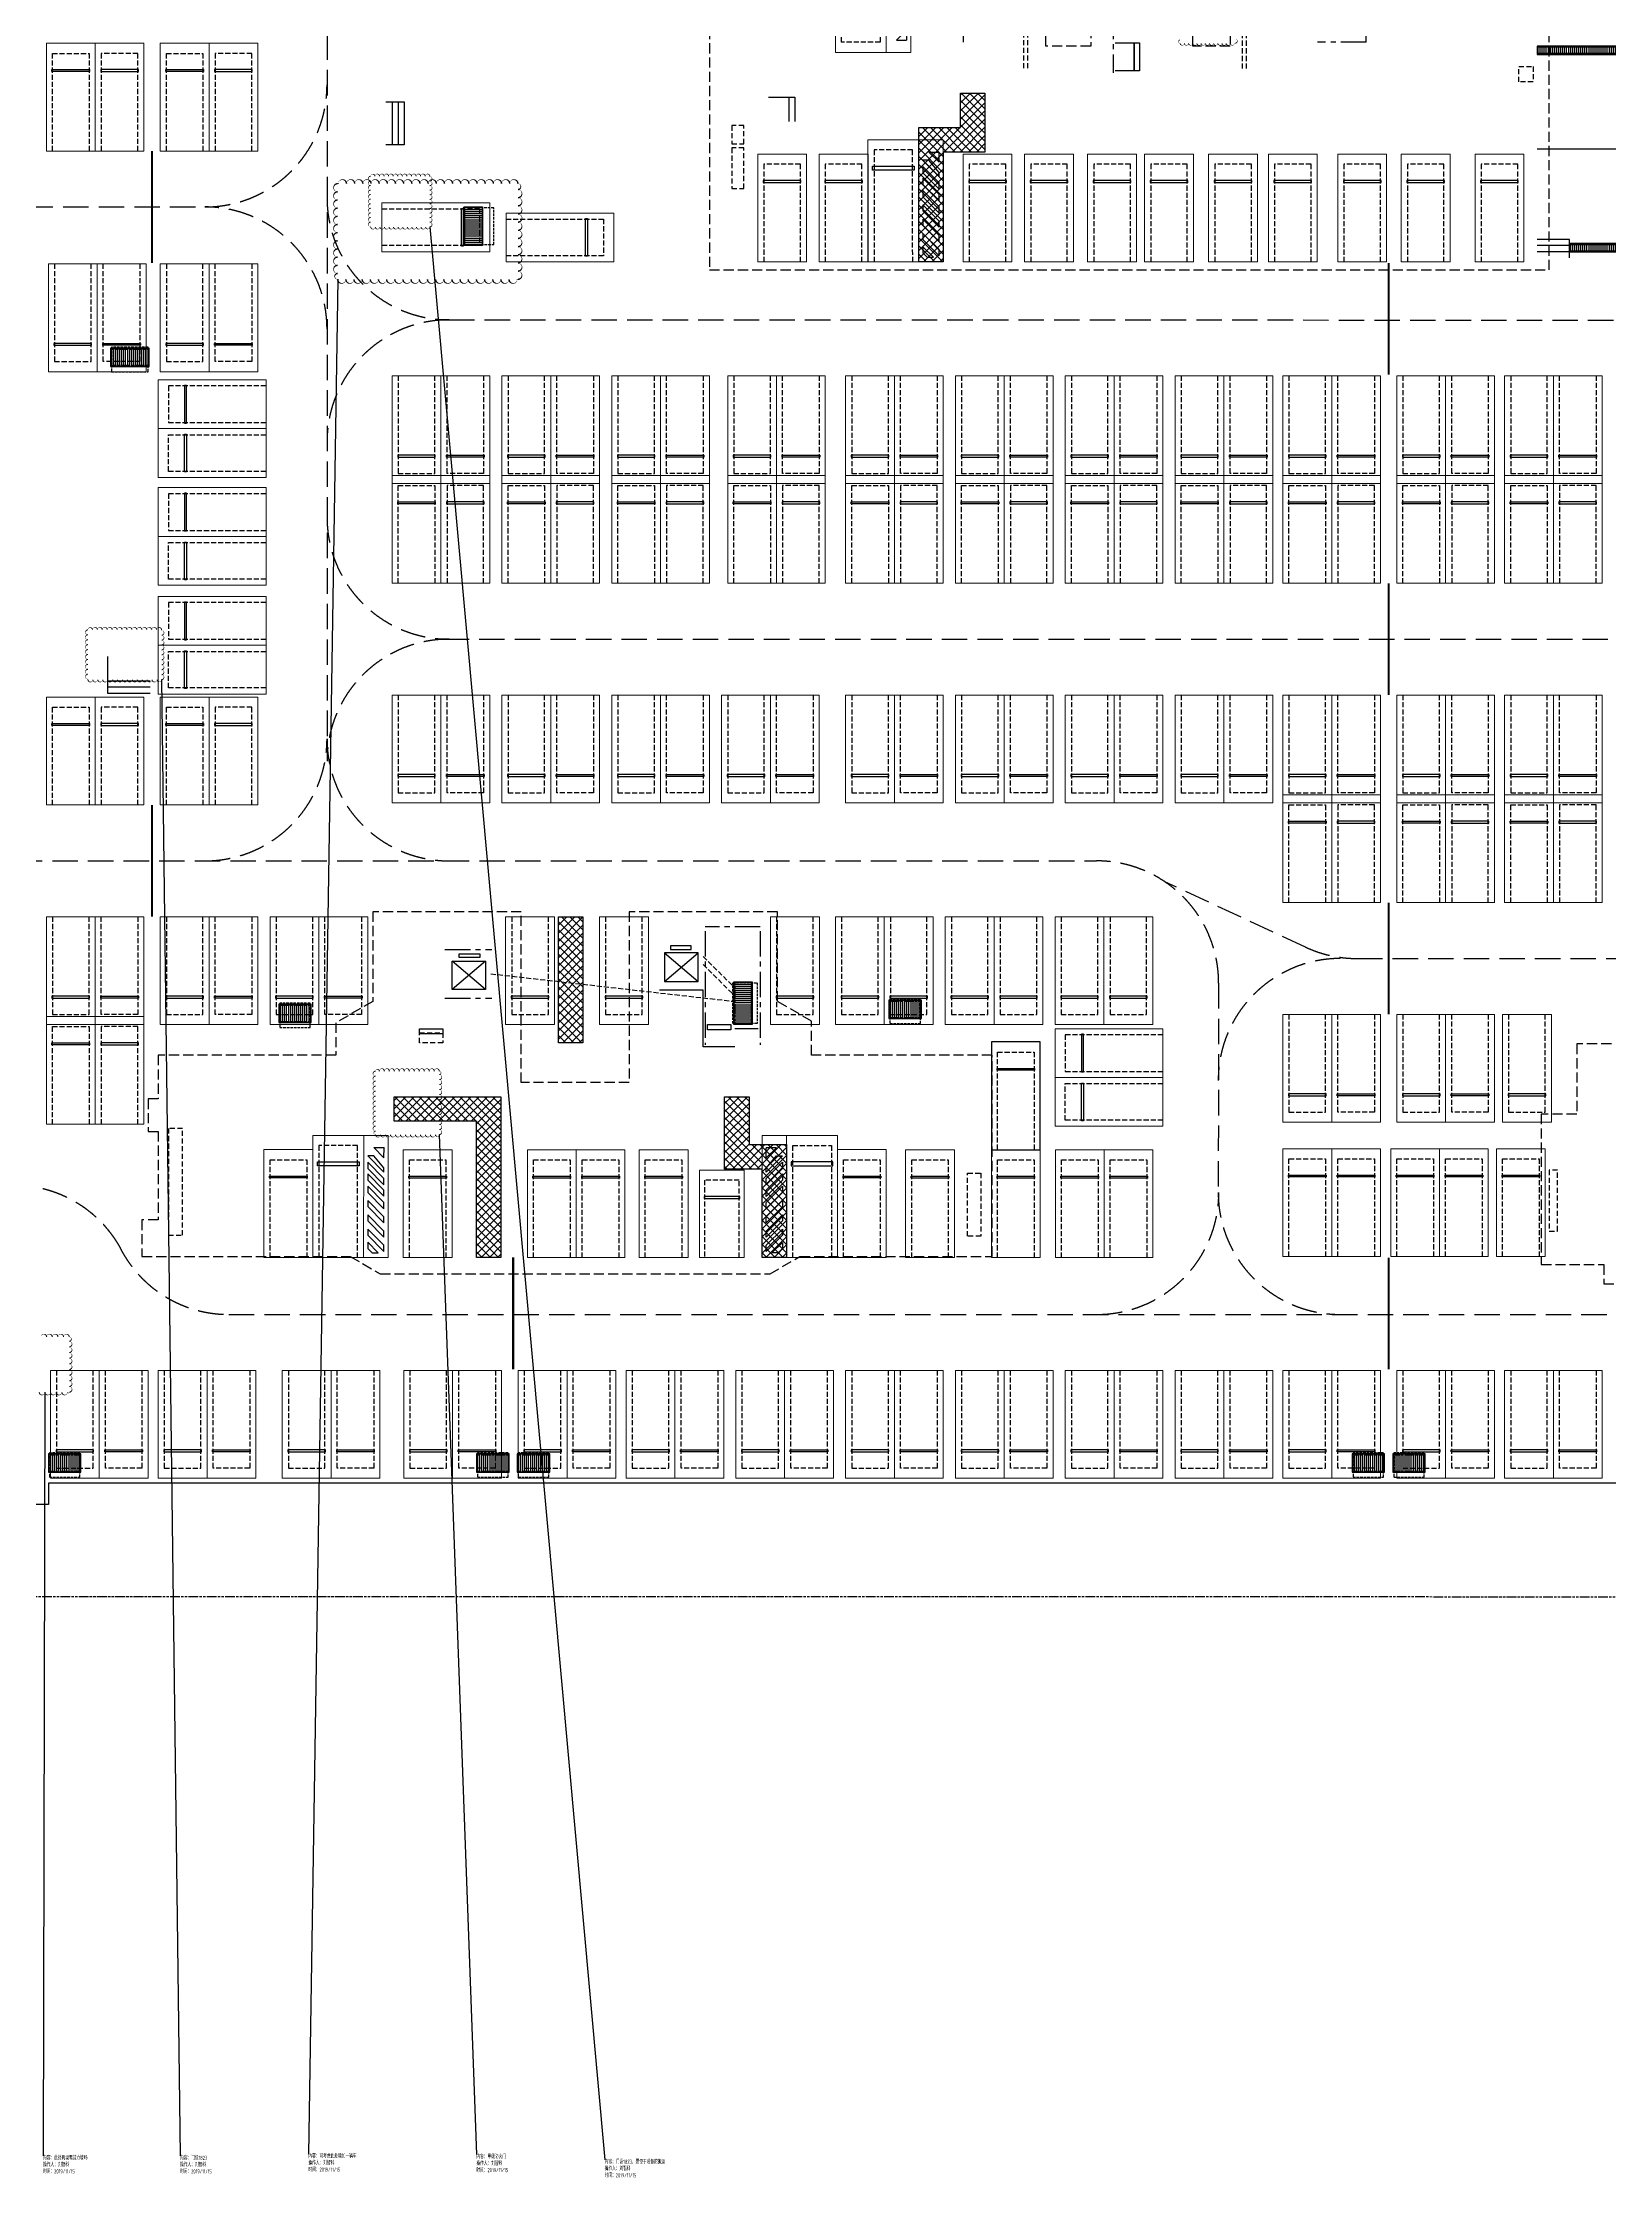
# Model space of a CAD drawing. Extents: x -675211 to 2300048, y 84675 to 2241458.
# Drawn here: x 988544 to 1065574, y 1019356 to 1124302 of the extents above; entities that cross this region are included whole.
import ezdxf

# ---------------------------------------------------------------- set-up
doc = ezdxf.new("R2010")
doc.units = 0
doc.header["$LTSCALE"] = 1000
doc.header["$MEASUREMENT"] = 0
for name, pattern in [('__DASH', [0.35, 0.25, -0.1]), ('ACAD_ISO09W100', [45, 24, -3, 6, -3, 6, -3]), ('CENTER', [2, 1.25, -0.25, 0.25, -0.25]), ('DASH', [0.35, 0.25, -0.1]), ('HIDDEN', [0.375, 0.25, -0.125])]:
    doc.linetypes.add(name, pattern=pattern)
doc.layers.get('0').update_dxf_attribs({"linetype": 'CONTINUOUS'})
for name, color, linetype in [('666', 7, 'CONTINUOUS'), ('AD-AXIS-AXIS', 1, 'CENTER'), ('AD-SIGN', 195, 'CONTINUOUS'), ('AE-ABOV', 154, 'HIDDEN'), ('AE-DICH-ARCH', 84, 'CONTINUOUS'), ('AE-DOOR-INSD', 61, 'CONTINUOUS'), ('AE-EQPM', 70, 'CONTINUOUS'), ('AE-EQPM-CARS', 66, 'CONTINUOUS'), ('AE-FLOR', 151, 'CONTINUOUS'), ('AE-HDWR', 8, 'CONTINUOUS'), ('AE-PATN-MATE', 8, 'CONTINUOUS'), ('AE-STAR', 51, 'CONTINUOUS'), ('AE-STRU', 150, 'CONTINUOUS'), ('C-XREF-EXT', 7, 'CONTINUOUS'), ('P-LIMT', 5, 'ACAD_ISO09W100'), ('verify', 50, 'CONTINUOUS'), ('无障碍车位', 81, 'CONTINUOUS')]:
    doc.layers.add(name, color=color, linetype=linetype)
doc.styles.add('TH-STYLE3', font='tssdeng.shx', dxfattribs={"width": 0.7, "bigfont": 'tssdchn.shx'})
pattern_1 = [(45, (130, 200), (-200.000203, 200.000203), []), (135, (130, 200), (-200.000203, -200.000203), [])]

# ---------------------------------------------------------------- blocks, each defined once
blk = doc.blocks.new('A$C4F090147')
at = {"layer": 'P-LIMT', "ltscale": 0.02}
blk.add_lwpolyline([(0, 141544), (9637, 141544), (156984, 141543), (321695, 141543), (321694, 0), (156984, 1), (53028, 1), (48710, 473), (47897, 749), (44597, 1865), (40880, 4113), (37737, 7111), (35315, 10715), (33727, 14757), (699, 136300), (175, 138899)], close=True, dxfattribs=at)
blk = doc.blocks.new('A$C567F67CB')
at = {"layer": 'AD-AXIS-AXIS'}
for p, q in [((-19850, 4500), (-17150, 4500)), ((-19850, 4500), (-19850, -400)), ((-27200, 1100), (-27200, 3450)), ((-7400, 3450), (-9800, 3450)), ((-7400, 1100), (-7400, 3450)), ((-7400, 1100), (-9800, 1100))]:
    blk.add_line(p, q, dxfattribs=at)
at = {"layer": 'AE-ABOV'}
for p, q in [((-24250, 2700), (-24250, -300)), ((-24050, 2700), (-24050, -300)), ((-13500, 2300), (-13500, -300)), ((-13300, 2300), (-13300, -300))]:
    blk.add_line(p, q, dxfattribs=at)
at = {"layer": 'AE-EQPM'}
for p, q in [((-29200, 2810), (-29375, 2810)), ((-29375, 2810), (-29375, 1790)), ((-29200, 1790), (-29200, 2810)), ((-27625, 3100), (-29025, 3100)), ((-29025, 3100), (-29025, 1450)), ((-27625, 3100), (-29025, 1450)), ((-29025, 3100), (-27625, 1450)), ((-27625, 1450), (-27625, 3100)), ((-7975, 3100), (-9375, 3100)), ((-9375, 3100), (-9375, 1450)), ((-7975, 3100), (-9375, 1450)), ((-9375, 3100), (-7975, 1450)), ((-7975, 1450), (-7975, 3100)), ((-7625, 2810), (-7800, 2810)), ((-7800, 2810), (-7800, 1790)), ((-7625, 1790), (-7625, 2810)), ((-29375, 1790), (-29200, 1790)), ((-29025, 1450), (-27625, 1450)), ((-9375, 1450), (-7975, 1450)), ((-7800, 1790), (-7625, 1790))]:
    blk.add_line(p, q, dxfattribs=at)
at = {"layer": 'AE-STAR'}
blk.add_lwpolyline([(-19750, 1070), (-18810, 1070), (-18810, -301), (-19750, -301)], dxfattribs=at)
blk.add_lwpolyline([(-18810, 1070), (-18550, 1070), (-18550, -301), (-18810, -301)], close=True, dxfattribs=at)
blk = doc.blocks.new('A$C70C6468F')
at = {"layer": '666'}
for p, q in [((-12000, 3800), (-14150, 3800)), ((-12000, 1000), (-12000, 3800)), ((-9300, 1900), (-10450, 1900)), ((-10450, 1000), (-12000, 1000))]:
    blk.add_line(p, q, dxfattribs=at)
at = {"layer": 'AD-AXIS-AXIS'}
for p, q in [((-9200, 6900), (-11900, 6900)), ((-11900, 6700), (-11900, 1100)), ((-9200, 6700), (-9200, 1100)), ((-24700, 5800), (-22400, 5800)), ((-24700, 3400), (-22400, 3400))]:
    blk.add_line(p, q, dxfattribs=at)
at = {"layer": 'AE-ABOV'}
blk.add_lwpolyline([(-25950, 1700), (-24800, 1700), (-24800, 1200), (-25950, 1200)], close=True, dxfattribs=at)
at = {"layer": 'AE-EQPM'}
for p, q in [((-24010, 5400), (-24010, 5575)), ((-24010, 5575), (-22990, 5575)), ((-22990, 5400), (-24010, 5400)), ((-22990, 5575), (-22990, 5400)), ((-13900, 5625), (-13900, 4225)), ((-12250, 5625), (-13900, 5625)), ((-13900, 5625), (-12250, 4225)), ((-13900, 4225), (-12250, 5625)), ((-13610, 5975), (-13610, 5800)), ((-12590, 5975), (-13610, 5975)), ((-13610, 5800), (-12590, 5800)), ((-12590, 5800), (-12590, 5975)), ((-12250, 4225), (-12250, 5625)), ((-24350, 3825), (-24350, 5225)), ((-24350, 5225), (-22700, 5225)), ((-22700, 5225), (-24350, 3825)), ((-22700, 3825), (-24350, 5225)), ((-22700, 5225), (-22700, 3825)), ((-13900, 4225), (-12250, 4225)), ((-22700, 3825), (-24350, 3825))]:
    blk.add_line(p, q, dxfattribs=at)
at = {"layer": 'AE-STAR'}
for points in [[(-10650, 1840), (-11800, 1840), (-11800, 2100), (-10650, 2100)], [(-24800, 1640), (-25950, 1640), (-25950, 1900), (-24800, 1900)]]:
    blk.add_lwpolyline(points, close=True, dxfattribs=at)
blk = doc.blocks.new('普通车位')
at = {"color": 9, "linetype": 'DASH'}
for p, q in [((-800, 5100), (-800, 300)), ((1000, 300), (1000, 5100)), ((-800, 300), (1000, 300))]:
    blk.add_line(p, q, dxfattribs=at)
at = {"color": 9}
for p, q in [((1025, 1192), (-825, 1192)), ((-825, 1192), (-825, 1100)), ((-825, 1100), (1025, 1100)), ((1025, 1100), (1025, 1192))]:
    blk.add_line(p, q, dxfattribs=at)
at = {"layer": 'AE-EQPM-CARS', "linetype": 'Continuous', "lineweight": 15}
for p, q in [((-1100, -200), (-1100, 5100)), ((-1100, 5100), (1300, 5100)), ((1300, 5100), (1300, -200)), ((1300, -200), (-1100, -200))]:
    blk.add_line(p, q, dxfattribs=at)
blk = doc.blocks.new('wzacw')
at = {"color": 9}
for p, q in [((300, 3400), (600, 3400)), ((300, 3400), (1100, 2600)), ((600, 3400), (1400, 2600)), ((1000, 3400), (1300, 3400)), ((1000, 3400), (1800, 2600)), ((1300, 3400), (2100, 2600)), ((1700, 3400), (2000, 3400)), ((1700, 3400), (2500, 2600)), ((2000, 3400), (2800, 2600)), ((4200, 3400), (4400, 3400)), ((4200, 3400), (5000, 2600)), ((4400, 3400), (5000, 2900)), ((4900, 3400), (5400, 3400)), ((4900, 3400), (5400, 2900)), ((5400, 2900), (5400, 3400)), ((224, 2821), (224, 3121)), ((224, 3121), (745, 2600)), ((224, 2821), (445, 2600)), ((745, 2600), (445, 2600)), ((1400, 2600), (1100, 2600)), ((1400, 2600), (1400, 2600)), ((2100, 2600), (1800, 2600)), ((2800, 2600), (2500, 2600)), ((5000, 2900), (5000, 2600))]:
    blk.add_line(p, q, dxfattribs=at)
for points in [[(2400, 3400), (2700, 3400), (3500, 2600), (3200, 2600)], [(3008, 3400), (3308, 3400), (4108, 2600), (3808, 2600)]]:
    blk.add_lwpolyline(points, close=True, dxfattribs=at)
for points in [[(3580, 3400), (3880, 3400), (4680, 2600), (4380, 2600), (3580, 3400)], [(4700, 2174), (4500, 2174), (4500, 124), (4700, 124), (4700, 2174)]]:
    blk.add_lwpolyline(points, dxfattribs=at)
at = {"color": 9, "linetype": 'DASH', "extrusion": (-1.58936e-13, -1.05893e-07, 1), "elevation": 0}
blk.add_lwpolyline([(0, 2100), (5500, 2098), (5499, 198), (0, 200)], dxfattribs=at)
at = {"layer": 'AE-EQPM-CARS', "linetype": 'Continuous', "lineweight": 15}
for p, q in [((0, -100), (0, 3600)), ((0, 3600), (6000, 3600)), ((6000, 3600), (6000, -100)), ((0, 2400), (6000, 2400)), ((6000, -100), (0, -100))]:
    blk.add_line(p, q, dxfattribs=at)
blk = doc.blocks.new('子车位')
at = {"color": 9}
for p, q in [((1342811, 1378927), (1342811, 1384227)), ((1342811, 1384227), (1345211, 1384227)), ((1345211, 1384227), (1345211, 1378927)), ((1344936, 1382927), (1343086, 1382927)), ((1343086, 1382927), (1343086, 1382835)), ((1343086, 1382835), (1344936, 1382835)), ((1344936, 1382835), (1344936, 1382927)), ((1345211, 1378927), (1342811, 1378927))]:
    blk.add_line(p, q, dxfattribs=at)
at = {"color": 9, "linetype": 'DASH'}
for p, q in [((1344911, 1383727), (1343111, 1383727)), ((1343111, 1383727), (1343111, 1378927)), ((1344911, 1378927), (1344911, 1383727))]:
    blk.add_line(p, q, dxfattribs=at)
blk = doc.blocks.new('A$C23DC1FE4')
at = {"color": 9, "linetype": 'DASH'}
for p, q in [((250, 500), (250, 4300)), ((1950, 4300), (1950, 500)), ((1950, 500), (250, 500))]:
    blk.add_line(p, q, dxfattribs=at)
at = {"color": 9, "linetype": 'ByBlock', "ltscale": 1200}
for p, q in [((225, 1300), (225, 1392)), ((225, 1392), (1975, 1392)), ((1975, 1300), (225, 1300)), ((1975, 1392), (1975, 1300))]:
    blk.add_line(p, q, dxfattribs=at)
at = {"layer": 'AE-EQPM-CARS', "linetype": 'Continuous', "lineweight": 15}
for p, q in [((2200, 4300), (0, 4300)), ((0, 4300), (0, 0)), ((2200, 0), (2200, 4300)), ((0, 0), (2200, 0))]:
    blk.add_line(p, q, dxfattribs=at)
blk = doc.blocks.new('车位')
at = {"layer": 'AE-PATN-MATE'}
h = blk.add_hatch(dxfattribs=at)
h.set_pattern_fill('多孔材料', color=256, scale=100)
h.set_pattern_definition(pattern_1)
h.paths.add_polyline_path([(1034804, 1122026), (1034804, 1119127), (1032751, 1119128), (1032750, 1113728), (1031550, 1113728), (1031552, 1120328), (1033604, 1120327), (1033604, 1122026)])
h = blk.add_hatch(dxfattribs=at)
h.set_pattern_fill('多孔材料', color=256, scale=100)
h.set_pattern_definition([(45, (384.9, 200), (-200.000203, 200.000203), []), (135, (384.9, 200), (-200.000203, -200.000203), [])])
h.paths.add_polyline_path([(1013833, 1081527), (1015033, 1081527), (1015033, 1075327), (1013833, 1075327)])
h = blk.add_hatch(dxfattribs=at)
h.set_pattern_fill('多孔材料', color=256, scale=100)
h.set_pattern_definition(pattern_1)
h.paths.add_polyline_path([(1005754, 1071477), (1005754, 1072677), (1011004, 1072677), (1011004, 1071477), (1011004, 1064777), (1009804, 1064777), (1009804, 1071477)])
h = blk.add_hatch(dxfattribs=at)
h.set_pattern_fill('多孔材料', color=256, scale=100)
h.set_pattern_definition(pattern_1)
edge = h.paths.add_edge_path()
edge.add_line((1022004, 1072677), (1023204, 1072677))
edge.add_line((1023204, 1072677), (1023204, 1070327))
edge.add_line((1023204, 1070327), (1025052, 1070328))
edge.add_line((1025052, 1070328), (1025054, 1064778))
edge.add_line((1025054, 1064778), (1023854, 1064777))
edge.add_line((1023854, 1064777), (1023852, 1069128))
edge.add_line((1023852, 1069128), (1022004, 1069127))
edge.add_line((1022004, 1069127), (1022004, 1072677))
at = {"layer": 'AE-ABOV'}
for points in [[(1061054, 1123327), (1061754, 1123327), (1061754, 1122577), (1061054, 1122577)], [(1022954, 1120427), (1022354, 1120427), (1022354, 1119527), (1022954, 1119527)], [(1022954, 1119327), (1022354, 1119327), (1022354, 1117327), (1022954, 1117327)], [(995354, 1071127), (994654, 1071127), (994654, 1066027), (994654, 1066027), (994654, 1065877), (995354, 1065877)], [(1033954, 1068927), (1034604, 1068927), (1034604, 1065827), (1033954, 1065827)], [(1062954, 1069077), (1062554, 1069077), (1062554, 1066077), (1062954, 1066077)]]:
    blk.add_lwpolyline(points, close=True, dxfattribs=at)
at = {"layer": 'AE-DOOR-INSD', "linetype": 'DASH', "const_width": 100}
for points in [[(993854, 1119177), (993854, 1113677)], [(1054654, 1113677), (1054654, 1108177)], [(1054654, 1092427), (1054654, 1097927)], [(993854, 1087027), (993854, 1081527)], [(1054654, 1076727), (1054654, 1082227)], [(1011607, 1064778), (1011607, 1059277)], [(1054654, 1059277), (1054654, 1064777)]]:
    blk.add_lwpolyline(points, dxfattribs=at)
at = {"layer": 'AE-PATN-MATE'}
for points in [[(1034804, 1122026), (1034804, 1119127), (1032751, 1119128), (1032750, 1113728), (1031550, 1113728), (1031552, 1120328), (1033604, 1120327), (1033604, 1122026), (1034804, 1122026)], [(1022004, 1072677), (1023204, 1072677), (1023204, 1070327), (1025052, 1070328), (1025054, 1064778), (1023854, 1064777), (1023852, 1069128), (1022004, 1069127), (1022004, 1072677)]]:
    blk.add_lwpolyline(points, dxfattribs=at)
for points in [[(1013833, 1081527), (1015033, 1081527), (1015033, 1075327), (1013833, 1075327)], [(1005754, 1071477), (1005754, 1072677), (1011004, 1072677), (1011004, 1071477), (1011004, 1071477), (1011004, 1064777), (1009804, 1064777), (1009804, 1071477)]]:
    blk.add_lwpolyline(points, close=True, dxfattribs=at)
at = {"xscale": -1}
blk.add_blockref('子车位', (2380334, -308850), dxfattribs=at)
at = {"xscale": -1, "rotation": 180}
blk.add_blockref('A$C23DC1FE4', (1020772, 1069077), dxfattribs=at)
at = {"layer": 'AE-EQPM-CARS', "linetype": 'Continuous', "lineweight": 15, "extrusion": (3.34151e-07, 2.5814e-20, -1), "zscale": -1, "rotation": 180}
for p in [(-989754, 1124277), (-995354, 1124277), (-1006754, 1103027), (-1012154, 1103027), (-1017554, 1103027), (-1023254, 1103027), (-1029054, 1103027), (-1034454, 1103027), (-1039854, 1103027), (-1045254, 1103027), (-1050554, 1103027), (-1056154, 1103027), (-1061454, 1103027), (-989754, 1092127), (-995354, 1092127), (-1050554, 1087327), (-1056154, 1087327), (-1061454, 1087327), (-989754, 1076427), (-1000454, 1069879), (-1007304, 1069877), (-1013404, 1069877), (-1015804, 1069877), (-1018904, 1069877), (-1028653, 1069879), (-1032003, 1069877), (-1036223, 1069877), (-1039367, 1069877), (-1041767, 1069877), (-1050554, 1069927), (-1052954, 1069927), (-1055854, 1069927), (-1058254, 1069927), (-1061054, 1069927)]:
    blk.add_blockref('普通车位', p, dxfattribs=at)
at = {"layer": 'AE-EQPM-CARS', "linetype": 'Continuous', "lineweight": 15, "extrusion": (-3.34151e-07, 2.5814e-20, -1), "rotation": 180}
for p, xscale, zscale in [((-992354, 1124277), -1.000000000000143, -1.000000000000143), ((-997954, 1124277), -1.000000000000143, -1.000000000000143), ((-1024930, 1118827), -1.000000000000187, -1.000000000000187), ((-1027954, 1118827), -1.000000000000272, -1.000000000000272), ((-1035034, 1118827), -1.00000000000027, -1.00000000000027), ((-1038054, 1118827), -1.000000000000356, -1.000000000000356), ((-1041154, 1118827), -1.000000000000141, -1.000000000000141), ((-1043954, 1118827), -1.000000000000141, -1.000000000000141), ((-1047104, 1118827), -1.000000000000356, -1.000000000000356), ((-1050039, 1118827), -1.000000000000356, -1.000000000000356), ((-1053454, 1118827), -1.00000000000027, -1.00000000000027), ((-1056575, 1118827), -1.000000000000347, -1.000000000000347), ((-1060203, 1118827), -1.000000000000356, -1.000000000000356), ((-1009354, 1103027), -1.000000000000356, -1.000000000000356), ((-1014754, 1103027), -1.000000000000356, -1.000000000000356), ((-1020154, 1103027), -1.000000000000356, -1.000000000000356), ((-1025854, 1103027), -1.000000000000142, -1.000000000000142), ((-1031654, 1103027), -1.000000000000356, -1.000000000000356), ((-1037054, 1103027), -1.000000000000356, -1.000000000000356), ((-1042454, 1103027), -1.000000000000356, -1.000000000000356), ((-1047854, 1103027), -1.000000000000356, -1.000000000000356), ((-1053154, 1103027), -1.000000000000142, -1.000000000000142), ((-1058754, 1103027), -1.000000000000142, -1.000000000000142), ((-1064054, 1103027), -1.000000000000356, -1.000000000000356), ((-992354, 1092127), -1.000000000000142, -1.000000000000142), ((-997954, 1092127), -1.000000000000142, -1.000000000000142), ((-1053154, 1087327), -1.000000000000142, -1.000000000000142), ((-1058754, 1087327), -1.000000000000142, -1.000000000000142), ((-1064054, 1087327), -1.000000000000356, -1.000000000000356), ((-992354, 1076427), -1.000000000000142, -1.000000000000142)]:
    blk.add_blockref('普通车位', p, dxfattribs=dict(at, xscale=xscale, zscale=zscale))
at = {"layer": 'AE-EQPM-CARS', "linetype": 'Continuous', "lineweight": 15, "extrusion": (2.57286e-20, -3.34151e-07, -1), "zscale": -1, "rotation": 270}
for p in [(-1010254, 1115527, 0), (-1016355, 1115027)]:
    blk.add_blockref('普通车位', p, dxfattribs=at)
at = {"layer": 'AE-EQPM-CARS', "linetype": 'Continuous', "lineweight": 15, "extrusion": (3.34151e-07, -2.5814e-20, -1), "xscale": -1, "zscale": -1}
for p in [(-989854, 1108527), (-995354, 1108527), (-1006754, 1103027), (-1012154, 1103027), (-1017554, 1103027), (-1023254, 1103027), (-1029054, 1103027), (-1034454, 1103027), (-1039854, 1103027), (-1045254, 1103027), (-1050554, 1103027), (-1056154, 1103027), (-1061454, 1103027), (-1006754, 1087327), (-1012154, 1087327), (-1017554, 1087327), (-1022954, 1087327), (-1029054, 1087327), (-1034454, 1087327), (-1039854, 1087327), (-1045254, 1087327), (-1050554, 1087327), (-1056154, 1087327), (-1061454, 1087327), (-989754, 1076427), (-995354, 1076427), (-1000754, 1076427), (-1012338, 1076427), (-1016954, 1076427), (-1025362, 1076427), (-1028554, 1076427), (-1030954, 1076427), (-1033954, 1076427), (-1036354, 1076427), (-1039354, 1076427), (-1041754, 1076427), (-1050554, 1071627), (-1056154, 1071627), (-1061354, 1071627), (-989954, 1054127), (-995254, 1054127), (-1001354, 1054127), (-1007332, 1054127), (-1012954, 1054127), (-1018264, 1054127), (-1023654, 1054127), (-1029054, 1054127), (-1034454, 1054127), (-1039854, 1054127), (-1045254, 1054127), (-1050554, 1054127), (-1056154, 1054127), (-1061454, 1054127)]:
    blk.add_blockref('普通车位', p, dxfattribs=at)
at = {"layer": 'AE-EQPM-CARS', "linetype": 'Continuous', "lineweight": 15, "extrusion": (-3.34151e-07, -2.5814e-20, -1)}
for p, zscale in [((-992454, 1108527), -1), ((-997954, 1108527), -1), ((-1009354, 1103027), -1), ((-1014754, 1103027), -1), ((-1020154, 1103027), -1), ((-1025854, 1103027), -1), ((-1031654, 1103027), -1), ((-1037054, 1103027), -1), ((-1042454, 1103027), -1), ((-1047854, 1103027), -1), ((-1053154, 1103027), -1), ((-1058754, 1103027), -1), ((-1064054, 1103027), -1), ((-1009354, 1087327), -1), ((-1014754, 1087327), -1), ((-1020154, 1087327), -1), ((-1025554, 1087327), -1), ((-1031654, 1087327), -1), ((-1037054, 1087327), -1), ((-1042454, 1087327), -1), ((-1047854, 1087327), -1), ((-1053154, 1087327), -1), ((-1058754, 1087327), -1), ((-1064054, 1087327), -1), ((-992354, 1076427), -1), ((-997954, 1076427), -1), ((-1003354, 1076427), -1), ((-1053154, 1071627), -1.000000000000018), ((-1058754, 1071627), -1.000000000000018), ((-992554, 1054127), -1), ((-997854, 1054127), -1), ((-1003954, 1054127), -1), ((-1009932, 1054127), -1), ((-1015554, 1054127), -1), ((-1020864, 1054127), -1), ((-1026254, 1054127), -1), ((-1031654, 1054127), -1), ((-1037054, 1054127), -1), ((-1042454, 1054127), -1), ((-1047854, 1054127), -1), ((-1053154, 1054127), -1), ((-1058754, 1054127), -1), ((-1064054, 1054127), -1)]:
    blk.add_blockref('普通车位', p, dxfattribs=dict(at, zscale=zscale))
at = {"layer": 'AE-EQPM-CARS', "linetype": 'Continuous', "lineweight": 15, "extrusion": (-2.58874e-20, -3.34151e-07, -1), "xscale": -1, "zscale": -1, "rotation": 90}
for p in [(-994354, 1106827), (-994354, 1101527), (-994354, 1096177), (-1038454, 1074927)]:
    blk.add_blockref('普通车位', p, dxfattribs=at)
at = {"layer": 'AE-EQPM-CARS', "linetype": 'Continuous', "lineweight": 15, "extrusion": (-2.57286e-20, 3.34151e-07, -1), "zscale": -1, "rotation": 90}
for p in [(-994354, 1104227), (-994354, 1098927), (-994354, 1093577), (-1038454, 1072327)]:
    blk.add_blockref('普通车位', p, dxfattribs=at)
at = {"layer": '无障碍车位', "extrusion": (-1.05893e-07, -2.05169e-12, -1), "xscale": -1.00000000000007, "zscale": -1.00000000000007, "rotation": 89.99991614939577}
blk.add_blockref('wzacw', (-1027554, 1130027), dxfattribs=at)
at = {"layer": '无障碍车位', "extrusion": (-1.05893e-07, 3.53309e-11, -1), "rotation": 90.01920247050394}
for p, zscale in [((-1029150, 1113729), -1), ((-1001854, 1064779), -0.9999999999999998)]:
    blk.add_blockref('wzacw', p, dxfattribs=dict(at, zscale=zscale))
at = {"layer": '无障碍车位', "extrusion": (1.05893e-07, 3.53309e-11, -1), "xscale": -1.000000000000136, "zscale": -1.000000000000136, "rotation": 269.9807975294961}
blk.add_blockref('wzacw', (-1027454, 1064777), dxfattribs=at)
blk = doc.blocks.new('电气配电房')
at = {"layer": 'AE-HDWR'}
h = blk.add_hatch(dxfattribs=at)
h.set_pattern_fill('饰面砖', color=256, scale=50)
h.set_pattern_definition([(90, (-31199.99, -26519.88), (-100, 6e-15), [])])
h.paths.add_polyline_path([(954424, 1009601), (956324, 1009601), (956324, 1008701), (954424, 1008701)])
at = {"layer": 'AE-FLOR'}
for points in [[(954424, 1009601), (956324, 1009601), (956324, 1008701), (954424, 1008701)], [(954444, 1009581), (956304, 1009581), (956304, 1008721), (954444, 1008721)]]:
    blk.add_lwpolyline(points, close=True, dxfattribs=at)
at = {"layer": 'AE-FLOR', "linetype": '__DASH', "ltscale": 0.5}
blk.add_lwpolyline([(956274, 1008651), (956274, 1010151), (954474, 1010151), (954474, 1008651)], close=True, dxfattribs=at)
blk = doc.blocks.new('集水坑')
at = {"layer": 'AE-HDWR'}
h = blk.add_hatch(dxfattribs=at)
h.set_pattern_fill('饰面砖', color=256, scale=50)
h.set_pattern_definition([(90, (158493.69, -155186.86), (-100, 6e-15), [])])
h.paths.add_polyline_path([(1022958, 1204964), (1025058, 1204964), (1025058, 1204064), (1022958, 1204064)])
at = {"layer": 'AE-FLOR', "linetype": '__DASH', "ltscale": 0.5}
for p, q in [((1023008, 1204914), (1025008, 1204914)), ((1023008, 1204114), (1025008, 1204114))]:
    blk.add_line(p, q, dxfattribs=at)
at = {"layer": 'AE-FLOR'}
for points in [[(1022958, 1204964), (1025058, 1204964), (1025058, 1204064), (1022958, 1204064)], [(1022983, 1204939), (1025033, 1204939), (1025033, 1204089), (1022983, 1204089)]]:
    blk.add_lwpolyline(points, close=True, dxfattribs=at)
at = {"layer": 'AE-FLOR', "linetype": '__DASH', "ltscale": 0.5}
blk.add_lwpolyline([(1023008, 1205214), (1025008, 1205214), (1025008, 1204014), (1023008, 1204014)], close=True, dxfattribs=at)
blk = doc.blocks.new('地库集水井151212')
at = {"layer": 'AE-HDWR'}
h = blk.add_hatch(dxfattribs=at)
h.set_pattern_fill('饰面砖', color=256, scale=50, angle=-90)
h.set_pattern_definition([(9e-15, (229281.88, 2262261.46), (-2e-14, 100), [])])
h.paths.add_polyline_path([(993024, 1207338), (993024, 1205738), (992124, 1205738), (992124, 1207338)])
at = {"layer": 'AE-FLOR', "linetype": '__DASH', "ltscale": 0.5}
for p, q in [((992174, 1207288), (992174, 1205788)), ((992974, 1207288), (992974, 1205788))]:
    blk.add_line(p, q, dxfattribs=at)
at = {"layer": 'AE-FLOR', "linetype": '__DASH'}
blk.add_line((993024, 1207288), (993024, 1205788), dxfattribs=at)
at = {"layer": 'AE-FLOR', "linetype": '__DASH', "ltscale": 0.5}
blk.add_lwpolyline([(992074, 1207288), (993274, 1207288), (993274, 1205788), (992074, 1205788)], close=True, dxfattribs=at)
at = {"layer": 'AE-FLOR', "ltscale": 0.5}
for points in [[(993024, 1207338), (993024, 1205738), (992124, 1205738), (992124, 1207338)], [(993004, 1207318), (993004, 1205758), (992144, 1205758), (992144, 1207318)]]:
    blk.add_lwpolyline(points, close=True, dxfattribs=at)
blk = doc.blocks.new('1m8地库坑')
at = {"layer": 'AE-HDWR'}
h = blk.add_hatch(dxfattribs=at)
h.set_pattern_fill('饰面砖', color=256, scale=50, angle=90)
h.set_pattern_definition([(180, (1958006.56, 462522.78), (-1e-11, -100), [])])
h.paths.add_polyline_path([(850658, 1380714), (850658, 1382564), (851508, 1382564), (851508, 1380714)])
at = {"layer": 'AE-FLOR', "linetype": '__DASH', "ltscale": 0.5}
for p, q in [((850683, 1382539), (850683, 1380739)), ((851483, 1380739), (851483, 1382539))]:
    blk.add_line(p, q, dxfattribs=at)
blk.add_lwpolyline([(850383, 1382539), (851583, 1382539), (851583, 1380739), (850383, 1380739)], close=True, dxfattribs=at)
at = {"layer": 'AE-FLOR'}
for points in [[(850633, 1380689), (850633, 1382589), (851533, 1382589), (851533, 1380689)], [(850658, 1380714), (850658, 1382564), (851508, 1382564), (851508, 1380714)]]:
    blk.add_lwpolyline(points, close=True, dxfattribs=at)
blk = doc.blocks.new('集水井03')
at = {"layer": 'AE-FLOR'}
blk.add_lwpolyline([(882317, 1181328), (882317, 1179228), (880717, 1179228), (880717, 1181328)], close=True, dxfattribs=at)
at = {"layer": 'AE-FLOR', "linetype": '__DASH'}
blk.add_lwpolyline([(882267, 1181278), (882267, 1179278), (880767, 1179278), (880767, 1181278)], close=True, dxfattribs=at)
blk = doc.blocks.new('A$C6A5E2CA3')
at = {"layer": 'AE-HDWR'}
h = blk.add_hatch(dxfattribs=at)
h.set_pattern_fill('饰面砖', color=256, scale=50)
h.set_pattern_definition([(90, (-1065723.9, -1104427.37), (-100, 6e-15), [])])
h.paths.add_polyline_path([(-3700, 9700), (16400, 9700), (16400, 10100), (-3700, 10100)])
h = blk.add_hatch(dxfattribs=at)
h.set_pattern_fill('LINE', color=256, scale=100)
h.set_pattern_definition([(0, (-1065923.9, -1114027.37), (0, 95.25), [])])
h.paths.add_polyline_path([(16000, 9700), (16400, 9700), (16400, 393), (16000, 400)])
h = blk.add_hatch(dxfattribs=at)
h.set_pattern_fill('饰面砖', color=256, scale=50)
h.set_pattern_definition([(90, (-1065723.9, -1114127.37), (-100, 6e-15), [])])
h.paths.add_polyline_path([(-2100, 400), (-2100, 0), (13400, 0), (13400, 400)])
h = blk.add_hatch(dxfattribs=at)
h.set_pattern_fill('饰面砖', color=256, scale=50)
h.set_pattern_definition([(90, (-1065923.9, -1114127.37), (-100, 6e-15), [])])
h.paths.add_polyline_path([(15500, 400), (16400, 400), (16400, 0), (15500, 0)])
at = {"layer": 'AE-FLOR'}
for p, q in [((-2100, 350), (13400, 350)), ((-2100, 50), (13400, 50))]:
    blk.add_line(p, q, dxfattribs=at)
for points in [[(15500, 50), (16350, 50), (16350, 10050), (-3700, 10050)], [(15500, 350), (16050, 350), (16050, 9750), (-3700, 9750)]]:
    blk.add_lwpolyline(points, dxfattribs=at)
at = {"layer": 'AE-HDWR'}
blk.add_lwpolyline([(-3700, 9700), (16400, 9700), (16400, 10100), (-3700, 10100)], close=True, dxfattribs=at)
for points in [[(15500, 0), (15500, 400), (16000, 400), (16000, 9700), (16400, 9700), (16400, 0), (15500, 0)], [(-2100, 0), (13400, 0), (13400, 400), (-2100, 400)]]:
    blk.add_lwpolyline(points, dxfattribs=at)
at = {"rotation": 90}
blk.add_blockref('集水井03', (1194728, -881017), dxfattribs=at)

msp = doc.modelspace()

# ---------------------------------------------------------------- linework, layer by layer
msp.add_lwpolyline([(1201074, 1053477), (988824, 1053477), (988824, 1052427), (940567, 1052427), (932420, 1082430), (937487, 1083808), (930249, 1110442), (930152, 1110442), (930087, 1110656), (924972, 1109266), (910418, 1162825)])
at = {"layer": 'AD-SIGN', "linetype": 'DASH', "ltscale": 5}
for p, q in [((1002524, 1157963), (1002524, 1090077)), ((1008524, 1110677), (1122397, 1110655)), ((1008257, 1094983), (1122090, 1094977)), ((950521, 1084077), (1040365, 1084077)), ((1050640, 1079836), (1043727, 1083047)), ((1053168, 1079277), (1121873, 1079277)), ((1046365, 1078066), (1046345, 1067740)), ((997695, 1061777), (1200824, 1061777))]:
    msp.add_line(p, q, dxfattribs=at)
msp.add_lwpolyline([(938166, 1115655), (940550, 1116227), (996524, 1116227)], dxfattribs=at)
for centre, start, end in [((996524, 1122227), 270, 0), ((1008524, 1116677), 180, 270), ((996524, 1110227), 0, 90), ((1008524, 1104677), 90, 180), ((1008524, 1100977), 180, 270), ((1008524, 1088977), 90, 180), ((996524, 1090077), 270, 0), ((1008524, 1090077), 180, 270), ((1040365, 1078077), 359.88861, 90), ((1052345, 1073277), 90, 180), ((1053168, 1085277), 245.084, 270), ((987124, 1062127), 30.88424, 90), ((1040374, 1067777), 270, 0), ((1052345, 1067777), 180, 270), ((997695, 1067777), 205.36364, 270)]:
    msp.add_arc(centre, 6000, start, end, dxfattribs=at)
at = {"layer": 'AE-DICH-ARCH', "linetype": 'DASH', "flags": 128}
for points in [[(1021023, 1079379), (1022473, 1077929)], [(1021023, 1078979), (1022473, 1077530)], [(1010574, 1078527), (1022474, 1077178)]]:
    msp.add_lwpolyline(points, dxfattribs=at)
at = {"layer": 'AE-FLOR'}
msp.add_line((1062024, 1119077), (1081724, 1119077), dxfattribs=at)
for points in [[(1005424, 1121402), (1005724, 1121402), (1005724, 1119277), (1005424, 1119277)], [(1005724, 1121402), (1006024, 1121402), (1006024, 1119277), (1005724, 1119277)], [(1006024, 1121402), (1006324, 1121402), (1006324, 1119277), (1006024, 1119277)], [(1024224, 1121627), (1025224, 1121627), (1025224, 1120427)], [(1025224, 1121627), (1025524, 1121627), (1025524, 1120427)], [(1063624, 1114327), (1063624, 1114627), (1062024, 1114627)], [(1063624, 1114027), (1063624, 1114327), (1062024, 1114327)], [(1063624, 1113727), (1063624, 1114027), (1062024, 1114027)], [(991724, 1094127), (991724, 1092927), (993824, 1092927)], [(991724, 1092927), (991724, 1092627), (993824, 1092627)], [(991724, 1092627), (991724, 1092327), (993824, 1092327)]]:
    msp.add_lwpolyline(points, dxfattribs=at)
at = {"layer": 'AE-STRU', "linetype": '__DASH', "ltscale": 2}
for points in [[(1021324, 1113127), (1062624, 1113127), (1062624, 1124727), (1054724, 1124727), (1054724, 1128227), (1046924, 1128227), (1046924, 1124127), (1045099, 1124127), (1045099, 1128527), (1040074, 1128527), (1040074, 1124127), (1037874, 1124127), (1037874, 1128027), (1030324, 1128027), (1030324, 1124977), (1021324, 1124977)], [(994224, 1070777), (994224, 1066427), (993424, 1066427), (993424, 1064627), (1003668, 1064627), (1005140, 1063777), (1024308, 1063777), (1025780, 1064627), (1035224, 1064627), (1035224, 1074527), (1026349, 1074527), (1026349, 1076199), (1024674, 1077166), (1024674, 1081577), (1017374, 1081577), (1017374, 1073177), (1012074, 1073177), (1012074, 1081577), (1004774, 1081577), (1004774, 1077166), (1002954, 1076115), (1002954, 1074527), (994224, 1074527), (994224, 1072377), (993724, 1072377), (993724, 1070777)]]:
    msp.add_lwpolyline(points, close=True, dxfattribs=at)
msp.add_lwpolyline([(1065674, 1075077), (1063974, 1075077), (1063974, 1071627), (1062224, 1071627), (1062224, 1064227), (1065297, 1064227), (1065297, 1063277), (1067497, 1063277)], dxfattribs=at)
at = {"layer": 'verify'}
for p, q in [((1007578, 1115249), (1016176, 1020222)), ((1003048, 1112669), (1001610, 1020500)), ((994387, 1092990), (995299, 1020414)), ((1008045, 1070621), (1009869, 1020475)), ((988653, 1057956), (988563, 1020416))]:
    msp.add_line(p, q, dxfattribs=at)
for points in [[(1044472, 1124436, 49.5, 1, 1), (1044472, 1124279, 49.5, 1, 1), (1044678, 1124279, 49.5, 1, 1), (1044884, 1124279, 49.5, 1, 1), (1045090, 1124279, 49.5, 1, 1), (1045295, 1124279, 49.5, 1, 1), (1045501, 1124279, 49.5, 1, 1), (1045707, 1124279, 49.5, 1, 1), (1045913, 1124279, 49.5, 1, 1), (1046118, 1124279, 49.5, 1, 1), (1046324, 1124279, 49.5, 1, 1), (1046530, 1124279, 49.5, 1, 1), (1046735, 1124279, 49.5, 1, 1), (1046941, 1124279, 49.5, 1, 1), (1047147, 1124279, 49.5, 1, 1), (1047179, 1124279, 49.5, 1, 1), (1047179, 1124484, 49.5, 1, 1)], [(988375, 1057956, 58.4, 1, 1), (988653, 1057956, 58.4, 1, 1), (988931, 1057956, 58.4, 1, 1), (989209, 1057956, 58.4, 1, 1), (989487, 1057956, 58.4, 1, 1), (989764, 1057956, 58.4, 1, 1), (989847, 1057956, 58.4, 1, 1), (989847, 1058234, 58.4, 1, 1), (989847, 1058512, 58.4, 1, 1), (989847, 1058790, 58.4, 1, 1), (989847, 1059068, 58.4, 1, 1), (989847, 1059346, 58.4, 1, 1), (989847, 1059624, 58.4, 1, 1), (989847, 1059902, 58.4, 1, 1), (989847, 1060180, 58.4, 1, 1), (989847, 1060458, 58.4, 1, 1), (989847, 1060670, 58.4, 1, 1), (989569, 1060670, 58.4, 1, 1), (989292, 1060670, 58.4, 1, 1), (989014, 1060670, 58.4, 1, 1), (988736, 1060670, 58.4, 1, 1), (988458, 1060670, 58.4, 1, 1)]]:
    msp.add_lwpolyline(points, format="xyseb", dxfattribs=at)
for points in [[(1004671, 1117734, 51.3, 1, 1), (1004671, 1117509, 51.3, 1, 1), (1004671, 1117284, 51.3, 1, 1), (1004671, 1117059, 51.3, 1, 1), (1004671, 1116834, 51.3, 1, 1), (1004671, 1116609, 51.3, 1, 1), (1004671, 1116384, 51.3, 1, 1), (1004671, 1116159, 51.3, 1, 1), (1004671, 1115934, 51.3, 1, 1), (1004671, 1115709, 51.3, 1, 1), (1004671, 1115484, 51.3, 1, 1), (1004671, 1115259, 51.3, 1, 1), (1004671, 1115249, 51.3, 1, 1), (1004896, 1115249, 51.3, 1, 1), (1005121, 1115249, 51.3, 1, 1), (1005346, 1115249, 51.3, 1, 1), (1005571, 1115249, 51.3, 1, 1), (1005796, 1115249, 51.3, 1, 1), (1006021, 1115249, 51.3, 1, 1), (1006246, 1115249, 51.3, 1, 1), (1006471, 1115249, 51.3, 1, 1), (1006695, 1115249, 51.3, 1, 1), (1006920, 1115249, 51.3, 1, 1), (1007145, 1115249, 51.3, 1, 1), (1007370, 1115249, 51.3, 1, 1), (1007578, 1115249, 51.3, 1, 1), (1007578, 1115474, 51.3, 1, 1), (1007578, 1115699, 51.3, 1, 1), (1007578, 1115924, 51.3, 1, 1), (1007578, 1116149, 51.3, 1, 1), (1007578, 1116374, 51.3, 1, 1), (1007578, 1116599, 51.3, 1, 1), (1007578, 1116824, 51.3, 1, 1), (1007578, 1117049, 51.3, 1, 1), (1007578, 1117274, 51.3, 1, 1), (1007578, 1117499, 51.3, 1, 1), (1007578, 1117724, 51.3, 1, 1), (1007578, 1117734, 51.3, 1, 1), (1007353, 1117734, 51.3, 1, 1), (1007128, 1117734, 51.3, 1, 1), (1006903, 1117734, 51.3, 1, 1), (1006678, 1117734, 51.3, 1, 1), (1006453, 1117734, 51.3, 1, 1), (1006228, 1117734, 51.3, 1, 1), (1006003, 1117734, 51.3, 1, 1), (1005778, 1117734, 51.3, 1, 1), (1005554, 1117734, 51.3, 1, 1), (1005329, 1117734, 51.3, 1, 1), (1005104, 1117734, 51.3, 1, 1), (1004879, 1117734, 51.3, 1, 1)], [(1003048, 1117372, 75.5, 1, 1), (1003048, 1116971, 75.5, 1, 1), (1003048, 1116569, 75.5, 1, 1), (1003048, 1116168, 75.5, 1, 1), (1003048, 1115767, 75.5, 1, 1), (1003048, 1115366, 75.5, 1, 1), (1003048, 1114964, 75.5, 1, 1), (1003048, 1114563, 75.5, 1, 1), (1003048, 1114162, 75.5, 1, 1), (1003048, 1113761, 75.5, 1, 1), (1003048, 1113359, 75.5, 1, 1), (1003048, 1112958, 75.5, 1, 1), (1003048, 1112669, 75.5, 1, 1), (1003449, 1112669, 75.5, 1, 1), (1003850, 1112669, 75.5, 1, 1), (1004252, 1112669, 75.5, 1, 1), (1004653, 1112669, 75.5, 1, 1), (1005054, 1112669, 75.5, 1, 1), (1005456, 1112669, 75.5, 1, 1), (1005857, 1112669, 75.5, 1, 1), (1006258, 1112669, 75.5, 1, 1), (1006659, 1112669, 75.5, 1, 1), (1007061, 1112669, 75.5, 1, 1), (1007462, 1112669, 75.5, 1, 1), (1007863, 1112669, 75.5, 1, 1), (1008264, 1112669, 75.5, 1, 1), (1008666, 1112669, 75.5, 1, 1), (1009067, 1112669, 75.5, 1, 1), (1009468, 1112669, 75.5, 1, 1), (1009869, 1112669, 75.5, 1, 1), (1010271, 1112669, 75.5, 1, 1), (1010672, 1112669, 75.5, 1, 1), (1011073, 1112669, 75.5, 1, 1), (1011474, 1112669, 75.5, 1, 1), (1011876, 1112669, 75.5, 1, 1), (1011909, 1112669, 75.5, 1, 1), (1011909, 1113070, 75.5, 1, 1), (1011909, 1113472, 75.5, 1, 1), (1011909, 1113873, 75.5, 1, 1), (1011909, 1114274, 75.5, 1, 1), (1011909, 1114675, 75.5, 1, 1), (1011909, 1115077, 75.5, 1, 1), (1011909, 1115478, 75.5, 1, 1), (1011909, 1115879, 75.5, 1, 1), (1011909, 1116280, 75.5, 1, 1), (1011909, 1116682, 75.5, 1, 1), (1011909, 1117083, 75.5, 1, 1), (1011909, 1117372, 75.5, 1, 1), (1011507, 1117372, 75.5, 1, 1), (1011106, 1117372, 75.5, 1, 1), (1010705, 1117372, 75.5, 1, 1), (1010304, 1117372, 75.5, 1, 1), (1009902, 1117372, 75.5, 1, 1), (1009501, 1117372, 75.5, 1, 1), (1009100, 1117372, 75.5, 1, 1), (1008699, 1117372, 75.5, 1, 1), (1008297, 1117372, 75.5, 1, 1), (1007896, 1117372, 75.5, 1, 1), (1007495, 1117372, 75.5, 1, 1), (1007094, 1117372, 75.5, 1, 1), (1006692, 1117372, 75.5, 1, 1), (1006291, 1117372, 75.5, 1, 1), (1005890, 1117372, 75.5, 1, 1), (1005489, 1117372, 75.5, 1, 1), (1005087, 1117372, 75.5, 1, 1), (1004686, 1117372, 75.5, 1, 1), (1004285, 1117372, 75.5, 1, 1), (1003884, 1117372, 75.5, 1, 1), (1003482, 1117372, 75.5, 1, 1), (1003081, 1117372, 75.5, 1, 1)], [(990770, 1095437, 54.1, 1, 1), (990770, 1095194, 54.1, 1, 1), (990770, 1094952, 54.1, 1, 1), (990770, 1094709, 54.1, 1, 1), (990770, 1094466, 54.1, 1, 1), (990770, 1094224, 54.1, 1, 1), (990770, 1093981, 54.1, 1, 1), (990770, 1093739, 54.1, 1, 1), (990770, 1093496, 54.1, 1, 1), (990770, 1093253, 54.1, 1, 1), (990770, 1093011, 54.1, 1, 1), (990770, 1092990, 54.1, 1, 1), (991013, 1092990, 54.1, 1, 1), (991255, 1092990, 54.1, 1, 1), (991498, 1092990, 54.1, 1, 1), (991741, 1092990, 54.1, 1, 1), (991983, 1092990, 54.1, 1, 1), (992226, 1092990, 54.1, 1, 1), (992469, 1092990, 54.1, 1, 1), (992711, 1092990, 54.1, 1, 1), (992954, 1092990, 54.1, 1, 1), (993196, 1092990, 54.1, 1, 1), (993439, 1092990, 54.1, 1, 1), (993682, 1092990, 54.1, 1, 1), (993924, 1092990, 54.1, 1, 1), (994167, 1092990, 54.1, 1, 1), (994387, 1092990, 54.1, 1, 1), (994387, 1093232, 54.1, 1, 1), (994387, 1093475, 54.1, 1, 1), (994387, 1093718, 54.1, 1, 1), (994387, 1093960, 54.1, 1, 1), (994387, 1094203, 54.1, 1, 1), (994387, 1094445, 54.1, 1, 1), (994387, 1094688, 54.1, 1, 1), (994387, 1094931, 54.1, 1, 1), (994387, 1095173, 54.1, 1, 1), (994387, 1095416, 54.1, 1, 1), (994387, 1095437, 54.1, 1, 1), (994145, 1095437, 54.1, 1, 1), (993902, 1095437, 54.1, 1, 1), (993659, 1095437, 54.1, 1, 1), (993417, 1095437, 54.1, 1, 1), (993174, 1095437, 54.1, 1, 1), (992932, 1095437, 54.1, 1, 1), (992689, 1095437, 54.1, 1, 1), (992446, 1095437, 54.1, 1, 1), (992204, 1095437, 54.1, 1, 1), (991961, 1095437, 54.1, 1, 1), (991718, 1095437, 54.1, 1, 1), (991476, 1095437, 54.1, 1, 1), (991233, 1095437, 54.1, 1, 1), (990991, 1095437, 54.1, 1, 1)], [(1004908, 1073737, 54.4, 1, 1), (1004908, 1073491, 54.4, 1, 1), (1004908, 1073245, 54.4, 1, 1), (1004908, 1073000, 54.4, 1, 1), (1004908, 1072754, 54.4, 1, 1), (1004908, 1072508, 54.4, 1, 1), (1004908, 1072263, 54.4, 1, 1), (1004908, 1072017, 54.4, 1, 1), (1004908, 1071772, 54.4, 1, 1), (1004908, 1071526, 54.4, 1, 1), (1004908, 1071280, 54.4, 1, 1), (1004908, 1071035, 54.4, 1, 1), (1004908, 1070789, 54.4, 1, 1), (1004908, 1070621, 54.4, 1, 1), (1005154, 1070621, 54.4, 1, 1), (1005399, 1070621, 54.4, 1, 1), (1005645, 1070621, 54.4, 1, 1), (1005891, 1070621, 54.4, 1, 1), (1006136, 1070621, 54.4, 1, 1), (1006382, 1070621, 54.4, 1, 1), (1006627, 1070621, 54.4, 1, 1), (1006873, 1070621, 54.4, 1, 1), (1007119, 1070621, 54.4, 1, 1), (1007364, 1070621, 54.4, 1, 1), (1007610, 1070621, 54.4, 1, 1), (1007856, 1070621, 54.4, 1, 1), (1008045, 1070621, 54.4, 1, 1), (1008045, 1070867, 54.4, 1, 1), (1008045, 1071112, 54.4, 1, 1), (1008045, 1071358, 54.4, 1, 1), (1008045, 1071604, 54.4, 1, 1), (1008045, 1071849, 54.4, 1, 1), (1008045, 1072095, 54.4, 1, 1), (1008045, 1072341, 54.4, 1, 1), (1008045, 1072586, 54.4, 1, 1), (1008045, 1072832, 54.4, 1, 1), (1008045, 1073078, 54.4, 1, 1), (1008045, 1073323, 54.4, 1, 1), (1008045, 1073569, 54.4, 1, 1), (1008045, 1073737, 54.4, 1, 1), (1007800, 1073737, 54.4, 1, 1), (1007554, 1073737, 54.4, 1, 1), (1007308, 1073737, 54.4, 1, 1), (1007063, 1073737, 54.4, 1, 1), (1006817, 1073737, 54.4, 1, 1), (1006572, 1073737, 54.4, 1, 1), (1006326, 1073737, 54.4, 1, 1), (1006080, 1073737, 54.4, 1, 1), (1005835, 1073737, 54.4, 1, 1), (1005589, 1073737, 54.4, 1, 1), (1005343, 1073737, 54.4, 1, 1), (1005098, 1073737, 54.4, 1, 1)]]:
    msp.add_lwpolyline(points, format="xyseb", close=True, dxfattribs=at)

# ---------------------------------------------------------------- block references
at = {"color": 1}
msp.add_blockref('车位', (70, -200), dxfattribs=at)
msp.add_blockref('A$C6A5E2CA3', (1065724, 1114027))
at = {"rotation": 270}
msp.add_blockref('电气配电房', (573, 2070651), dxfattribs=at)
at = {"xscale": -1, "rotation": 270}
msp.add_blockref('1m8地库坑', (-388815, 257744), dxfattribs=at)
at = {"layer": 'C-XREF-EXT'}
for name, p in [('A$C4F090147', (892309, 1047885)), ('A$C567F67CB', (1061024, 1123227, 0)), ('A$C70C6468F', (1033024, 1073927))]:
    msp.add_blockref(name, p, dxfattribs=at)
at = {"layer": 'C-XREF-EXT', "rotation": 270}
msp.add_blockref('集水坑', (-181541, 2101087), dxfattribs=at)
at = {"layer": 'C-XREF-EXT', "xscale": -1, "rotation": 90}
for p in [(2207486, 2069151), (2237486, 2069351), (2196161, 2047051), (2217211, 2047051), (2219211, 2047051), (2260261, 2047051), (2262261, 2047051)]:
    msp.add_blockref('地库集水井151212', p, dxfattribs=at)

# ---------------------------------------------------------------- texts
at = {"layer": 'verify', "char_height": 200, "width": 5000, "attachment_point": 1, "style": 'TH-STYLE3'}
for s, insert in [('内容：此处两墙需剪力墙吗^M^J操作人：刘智科^M^J时间：2019/11/15', (988563, 1020416)), ('内容：门设1823^M^J操作人：刘智科^M^J时间：2019/11/15', (995299, 1020414)), ('内容：可考虑此处增加一辆车^M^J操作人：刘智科^M^J时间：2019/11/15', (1001610, 1020500)), ('内容：甲级防火门^M^J操作人：刘智科^M^J时间：2019/11/15', (1009869, 1020475)), ('内容：门设1823，要便于设备的搬运^M^J操作人：刘智科^M^J时间：2019/11/15', (1016176, 1020222))]:
    msp.add_mtext(s, dxfattribs=dict(at, insert=insert))

doc.saveas('drawing.dxf')
